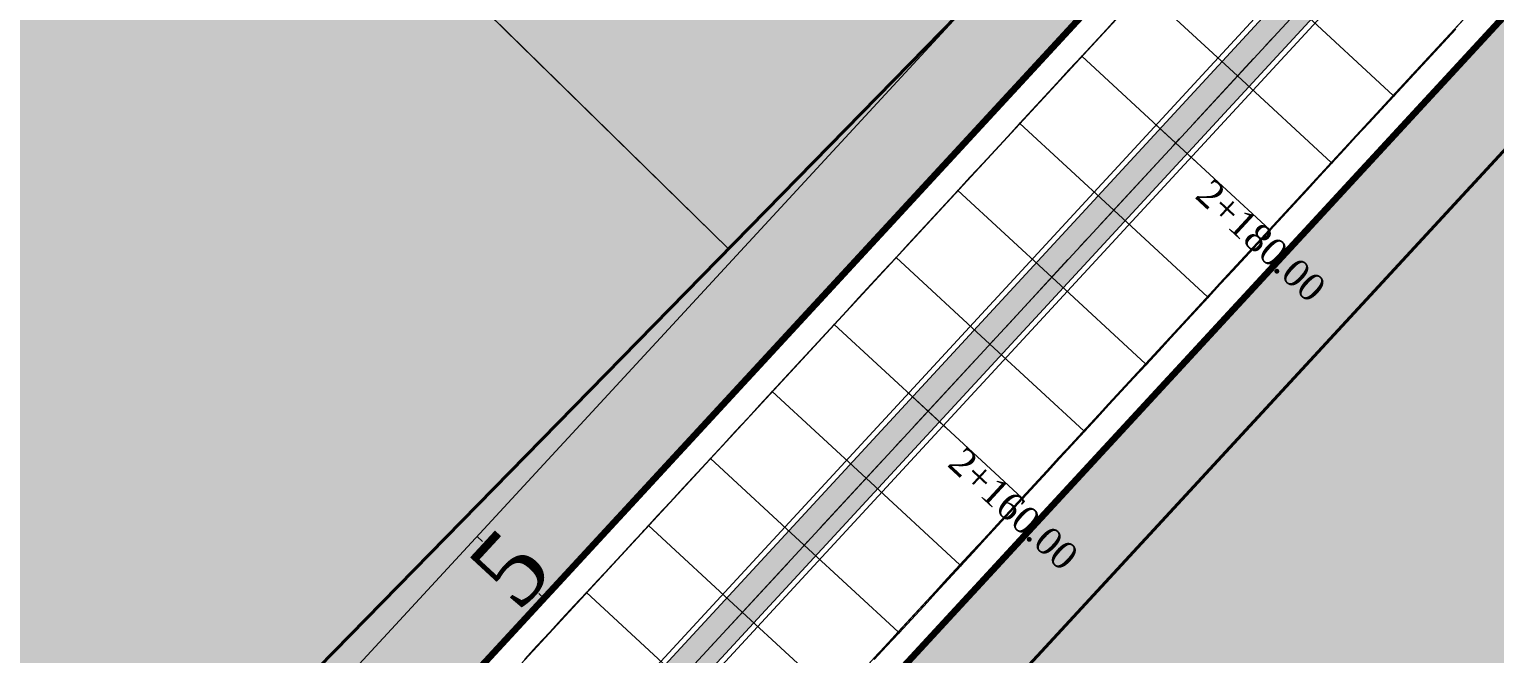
# Model space of a CAD drawing. Header units: metres. Extents: x 478603 to 489313, y 4282657 to 4289463.
# Drawn here: x 480019.6 to 480099.9, y 4286663.8 to 4286698 of the extents above; entities that cross this region are included whole.
import ezdxf

# ---------------------------------------------------------------- set-up
doc = ezdxf.new("R2010")
doc.units = ezdxf.units.M
for name, color, linetype, lineweight in [('ADAKENARI', 18, 'Continuous', 0), ('EKS_2', 5, 'Continuous', 0), ('EKSENLER', 3, 'Continuous', 0), ('HDA_2', 30, 'Continuous', 0), ('HDO_2', 30, 'Continuous', 0), ('ISLETME', 18, 'Continuous', 20), ('KALDIRIM', 11, 'Continuous', 0), ('KDO_2', 150, 'Continuous', 20), ('KYA_2', 1, 'Continuous', 20), ('KYO_2', 1, 'Continuous', 20), ('MUSTEMILAT_CIZGISI', 18, 'Continuous', 50), ('P_ALAN', 143, 'Continuous', 0), ('P_U_KNL', 143, 'Continuous', 0), ('PARSEL_ALAN', 254, 'Continuous', 0), ('PARSEL_SERA_ALAN', 9, 'Continuous', 40), ('PL_ALİNMAN', 1, 'Continuous', 0), ('PL_ENKESIT', 1, 'Continuous', 0), ('PL_KM', 4, 'Continuous', 0), ('PL_KMYAZI', 30, 'Continuous', 0), ('RAKORDMAN', 3, 'Continuous', 0), ('ROL_CEPHE', 1, 'Continuous', 0), ('SEV_KYA_HDA', 3, 'Continuous', 0), ('SEV_KYO_HDO', 3, 'Continuous', 0), ('SEV_YKO_KDO', 3, 'Continuous', 0), ('SNR_YAPIYAK', 18, 'Continuous', 0), ('YKA_2', 33, 'Continuous', 0), ('YKO_2', 33, 'Continuous', 0)]:
    doc.layers.add(name, color=color, linetype=linetype, lineweight=lineweight)
doc.styles.get("Standard").update_dxf_attribs({"font": 'times.ttf'})

msp = doc.modelspace()

# ---------------------------------------------------------------- hatches: boundary and pattern name
at = {"layer": 'P_ALAN'}
msp.add_hatch(color=256, dxfattribs=at).paths.add_polyline_path([(479966.483, 4286601.829), (479972.056, 4286602.26), (479977.621, 4286603.093), (479983.113, 4286604.319), (479988.503, 4286605.933), (479993.765, 4286607.926), (479998.872, 4286610.289), (480003.797, 4286613.01), (480008.517, 4286616.074), (480013.006, 4286619.467), (480017.243, 4286623.17), (480021.217, 4286627.178), (480093.779, 4286705.763), (480549.809, 4287199.572), (480551.173, 4287201.101), (480552.477, 4287202.669), (480553.727, 4287204.282), (480554.92, 4287205.937), (480556.055, 4287207.632), (480557.131, 4287209.365), (480558.146, 4287211.135), (480559.099, 4287212.939), (480560.883, 4287212.034), (480560.88, 4287212.027), (480559.898, 4287210.17), (480558.848, 4287208.34), (480557.736, 4287206.548), (480556.562, 4287204.795), (480555.329, 4287203.084), (480554.037, 4287201.417), (480552.688, 4287199.795), (480551.29, 4287198.228), (480095.248, 4286704.406), (480022.662, 4286625.795), (480018.612, 4286621.711), (480014.269, 4286617.914), (480009.666, 4286614.435), (480004.827, 4286611.294), (479999.776, 4286608.504), (479994.54, 4286606.081), (479989.145, 4286604.037), (479983.618, 4286602.382), (479977.987, 4286601.125), (479972.281, 4286600.272), (479966.534, 4286599.827)])
msp.add_hatch(color=256, dxfattribs=at).paths.add_polyline_path([(479966.483, 4286601.829), (479972.056, 4286602.26), (479977.621, 4286603.093), (479983.113, 4286604.319), (479988.503, 4286605.933), (479993.765, 4286607.926), (479998.872, 4286610.289), (480003.797, 4286613.01), (480008.517, 4286616.074), (480013.006, 4286619.467), (480017.243, 4286623.17), (480021.217, 4286627.178), (480093.779, 4286705.763), (480549.809, 4287199.572), (480551.173, 4287201.101), (480552.477, 4287202.669), (480553.727, 4287204.282), (480554.92, 4287205.937), (480556.055, 4287207.632), (480557.131, 4287209.365), (480558.146, 4287211.135), (480559.099, 4287212.939), (480560.883, 4287212.034), (480560.88, 4287212.027), (480559.898, 4287210.17), (480558.848, 4287208.34), (480557.736, 4287206.548), (480556.562, 4287204.795), (480555.329, 4287203.084), (480554.037, 4287201.417), (480552.688, 4287199.795), (480551.29, 4287198.228), (480095.248, 4286704.406), (480022.662, 4286625.795), (480018.612, 4286621.711), (480014.269, 4286617.914), (480009.666, 4286614.435), (480004.827, 4286611.294), (479999.776, 4286608.504), (479994.54, 4286606.081), (479989.145, 4286604.037), (479983.618, 4286602.382), (479977.987, 4286601.125), (479972.281, 4286600.272), (479966.534, 4286599.827)])
at = {"layer": 'PARSEL_ALAN'}
for points in [[(480078.311, 4286699.837), (479971.142, 4286804.883), (479900.346, 4286874.278), (479861.071, 4286808.338), (479812.842, 4286763.208), (479817.488, 4286745.78), (479905.098, 4286638.581), (479912.78, 4286632.567), (479936.619, 4286621.258), (479964.909, 4286615.632), (479987.515, 4286620.31), (480010.844, 4286629.888), (480018.861, 4286635.461)], [(480169.869, 4286557.575), (480063.817, 4286659.084), (480253.132, 4286864.087), (480260.136, 4286864.303), (480362.619, 4286766.297)]]:
    msp.add_hatch(color=256, dxfattribs=at).paths.add_polyline_path(points)
at = {"layer": 'PARSEL_SERA_ALAN'}
for points in [[(480071.345, 4286699.663), (480010.865, 4286637.962), (480007.294, 4286641.462), (480000.574, 4286634.606), (479997.003, 4286638.106), (479990.283, 4286631.25), (479986.713, 4286634.75), (479979.993, 4286627.894), (479976.422, 4286631.394), (479969.702, 4286624.538), (479962.561, 4286631.538), (479955.841, 4286624.683), (479945.128, 4286635.183), (479938.408, 4286628.327), (479920.555, 4286645.827), (479913.835, 4286638.971), (479903.123, 4286649.471), (479909.843, 4286656.327), (479845.57, 4286719.327), (479852.29, 4286726.183), (479820.154, 4286757.683), (479880.634, 4286819.385), (479877.063, 4286822.885), (479890.503, 4286836.596), (479886.932, 4286840.096), (479900.372, 4286853.808), (479896.802, 4286857.308), (479903.522, 4286864.164)], [(480353.89, 4286767.722), (480170.712, 4286569.365), (480071.974, 4286660.547), (480255.152, 4286858.905)]]:
    msp.add_hatch(color=256, dxfattribs=at).paths.add_polyline_path(points)

# ---------------------------------------------------------------- linework, layer by layer
at = {"layer": 'ADAKENARI', "lineweight": 200}
for p, q in [((480251.027, 4286886.865), (480018.861, 4286635.461)), ((480010.797, 4286601.67), (480253.132, 4286864.087))]:
    msp.add_line(p, q, dxfattribs=at)
at = {"layer": 'EKS_2'}
for p in [(480085.809, 4286695.427, 950.558), (480082.416, 4286691.754, 950.64), (480079.024, 4286688.08, 950.768), (480075.632, 4286684.407, 950.898), (480072.24, 4286680.734, 951.029), (480068.848, 4286677.06, 951.16), (480065.455, 4286673.387, 951.29), (480062.063, 4286669.714, 951.421), (480058.671, 4286666.041, 951.552)]:
    msp.add_point(p, dxfattribs=at)
at = {"layer": 'EKSENLER'}
msp.add_line((480022.239, 4286626.59), (480259.349, 4286883.348), dxfattribs=at)
at = {"layer": 'HDA_2'}
msp.add_polyline3d([(480065.856, 4286663.489, 951.283), (480066.535, 4286664.223, 951.257), (480067.213, 4286664.958, 951.231), (480067.892, 4286665.693, 951.205), (480068.57, 4286666.427, 951.179), (480069.248, 4286667.162, 951.153), (480069.927, 4286667.897, 951.127), (480070.605, 4286668.631, 951.1), (480071.284, 4286669.366, 951.074), (480071.962, 4286670.101, 951.048), (480072.641, 4286670.835, 951.022), (480073.319, 4286671.57, 950.996), (480073.998, 4286672.305, 950.97), (480074.676, 4286673.039, 950.944), (480075.354, 4286673.774, 950.917), (480076.033, 4286674.509, 950.891), (480076.711, 4286675.243, 950.865), (480077.39, 4286675.978, 950.839), (480078.068, 4286676.712, 950.813), (480078.747, 4286677.447, 950.787), (480079.425, 4286678.182, 950.761), (480080.103, 4286678.916, 950.734), (480080.782, 4286679.651, 950.708), (480081.46, 4286680.386, 950.682), (480082.139, 4286681.12, 950.656), (480082.817, 4286681.855, 950.63), (480083.496, 4286682.59, 950.604), (480084.174, 4286683.324, 950.578), (480084.853, 4286684.059, 950.552), (480085.531, 4286684.794, 950.526), (480086.209, 4286685.528, 950.501), (480086.888, 4286686.263, 950.475), (480087.566, 4286686.998, 950.45), (480088.245, 4286687.732, 950.433), (480088.923, 4286688.467, 950.417), (480089.602, 4286689.202, 950.401), (480090.28, 4286689.936, 950.385), (480090.958, 4286690.671, 950.368), (480091.637, 4286691.406, 950.365), (480092.315, 4286692.14, 950.361), (480092.994, 4286692.875, 950.357), (480093.672, 4286693.61, 950.353), (480094.351, 4286694.344, 950.35), (480095.029, 4286695.079, 950.358), (480095.708, 4286695.814, 950.367), (480096.386, 4286696.548, 950.376), (480097.064, 4286697.283, 950.385), (480097.743, 4286698.018, 950.393)], dxfattribs=at)
for p in [(480094.351, 4286694.344, 950.35), (480090.958, 4286690.671, 950.368), (480087.566, 4286686.998, 950.45), (480084.174, 4286683.324, 950.578), (480080.782, 4286679.651, 950.708), (480077.39, 4286675.978, 950.839), (480073.998, 4286672.305, 950.97), (480070.605, 4286668.631, 951.1), (480067.213, 4286664.958, 951.231)]:
    msp.add_point(p, dxfattribs=at)
at = {"layer": 'HDO_2'}
msp.add_polyline3d([(480046.737, 4286663.45, 951.623), (480047.414, 4286664.185, 951.597), (480048.093, 4286664.92, 951.571), (480048.771, 4286665.654, 951.545), (480049.45, 4286666.389, 951.519), (480050.129, 4286667.123, 951.492), (480050.49, 4286667.514, 951.496)], dxfattribs=at)
msp.add_point((480050.129, 4286667.123, 951.492), dxfattribs=at)
at = {"layer": 'ISLETME'}
for p, q in [((480057.905, 4286685.952), (479990.061, 4286752.452)), ((480071.345, 4286699.663), (480057.905, 4286685.952))]:
    msp.add_line(p, q, dxfattribs=at)
at = {"layer": 'KALDIRIM'}
for p, q in [((480017.096, 4286631.339), (480254.207, 4286888.097)), ((480010.828, 4286603.916), (480253.344, 4286866.528))]:
    msp.add_line(p, q, dxfattribs=at)
at = {"layer": 'KDO_2'}
msp.add_polyline3d([(480053.236, 4286670.473, 951.423), (480053.222, 4286670.458, 951.414), (480053.214, 4286670.45, 951.409), (480053.228, 4286670.465, 951.4), (480053.299, 4286670.543, 951.352), (480053.528, 4286670.79, 951.198), (480054.045, 4286671.351, 951.162), (480054.719, 4286672.081, 951.116), (480055.448, 4286672.87, 951.067), (480056.19, 4286673.674, 951.016), (480056.919, 4286674.464, 950.966), (480057.618, 4286675.221, 950.919), (480058.297, 4286675.956, 950.872), (480058.969, 4286676.684, 950.827), (480059.639, 4286677.41, 950.781), (480060.311, 4286678.138, 950.735), (480060.987, 4286678.87, 950.684), (480061.665, 4286679.604, 950.632), (480062.344, 4286680.34, 950.58), (480063.024, 4286681.076, 950.529), (480063.703, 4286681.811, 950.477), (480064.382, 4286682.546, 950.446), (480065.06, 4286683.281, 950.414), (480065.738, 4286684.016, 950.382), (480066.417, 4286684.75, 950.351), (480067.095, 4286685.485, 950.319), (480067.773, 4286686.219, 950.292), (480068.452, 4286686.954, 950.265), (480069.13, 4286687.689, 950.238), (480069.809, 4286688.423, 950.211), (480070.487, 4286689.158, 950.184), (480071.166, 4286689.893, 950.123), (480071.844, 4286690.627, 950.063), (480072.522, 4286691.362, 950.002), (480073.201, 4286692.097, 949.942), (480073.879, 4286692.832, 949.881), (480074.557, 4286693.567, 949.818), (480075.235, 4286694.301, 949.754), (480075.914, 4286695.036, 949.69), (480076.592, 4286695.771, 949.627), (480077.27, 4286696.506, 949.563), (480077.949, 4286697.24, 949.568), (480078.627, 4286697.975, 949.573), (480079.306, 4286698.71, 949.578)], dxfattribs=at)
for p in [(480077.27, 4286696.506, 949.563), (480073.879, 4286692.832, 949.881), (480070.487, 4286689.158, 950.184), (480067.095, 4286685.485, 950.319), (480063.703, 4286681.811, 950.477), (480060.311, 4286678.138, 950.735), (480056.919, 4286674.464, 950.966), (480053.528, 4286670.79, 951.198)]:
    msp.add_point(p, dxfattribs=at)
at = {"layer": 'KYA_2'}
msp.add_polyline3d([(480065.901, 4286663.447, 951.901), (480066.58, 4286664.182, 951.875), (480067.259, 4286664.916, 951.85), (480067.937, 4286665.65, 951.827), (480068.616, 4286666.385, 951.803), (480069.295, 4286667.119, 951.78), (480069.974, 4286667.853, 951.757), (480070.652, 4286668.588, 951.733), (480071.329, 4286669.324, 951.685), (480072.006, 4286670.06, 951.637), (480072.683, 4286670.796, 951.588), (480073.359, 4286671.533, 951.54), (480074.036, 4286672.269, 951.491), (480074.712, 4286673.006, 951.443), (480075.389, 4286673.742, 951.394), (480076.066, 4286674.478, 951.346), (480076.742, 4286675.214, 951.297), (480077.42, 4286675.95, 951.248), (480078.098, 4286676.685, 951.23), (480078.777, 4286677.419, 951.212), (480079.457, 4286678.153, 951.194), (480080.136, 4286678.887, 951.176), (480080.815, 4286679.621, 951.157), (480081.494, 4286680.355, 951.131), (480082.172, 4286681.09, 951.104), (480082.85, 4286681.825, 951.077), (480083.529, 4286682.559, 951.051), (480084.207, 4286683.294, 951.024), (480084.885, 4286684.029, 950.997), (480085.564, 4286684.763, 950.971), (480086.242, 4286685.498, 950.944), (480086.921, 4286686.233, 950.918), (480087.599, 4286686.968, 950.891), (480088.276, 4286687.704, 950.854), (480088.953, 4286688.44, 950.817), (480089.629, 4286689.176, 950.78), (480090.306, 4286689.912, 950.743), (480090.983, 4286690.648, 950.706), (480091.661, 4286691.383, 950.705), (480092.34, 4286692.118, 950.705), (480093.019, 4286692.852, 950.704), (480093.697, 4286693.586, 950.704), (480094.377, 4286694.32, 950.703), (480095.056, 4286695.054, 950.731), (480095.736, 4286695.787, 950.759), (480096.416, 4286696.52, 950.786), (480097.096, 4286697.253, 950.814), (480097.776, 4286697.987, 950.841)], dxfattribs=at)
for p in [(480094.377, 4286694.32, 950.703), (480090.983, 4286690.648, 950.706), (480087.599, 4286686.968, 950.891), (480084.207, 4286683.294, 951.024), (480080.815, 4286679.621, 951.157), (480077.42, 4286675.95, 951.248), (480074.036, 4286672.269, 951.491), (480070.652, 4286668.588, 951.733), (480067.259, 4286664.916, 951.85)]:
    msp.add_point(p, dxfattribs=at)
at = {"layer": 'KYO_2'}
msp.add_polyline3d([(480046.728, 4286663.458, 951.739), (480047.412, 4286664.197, 951.692), (480048.098, 4286664.937, 951.645), (480048.783, 4286665.675, 951.598), (480049.463, 4286666.407, 951.551), (480050.128, 4286667.124, 951.506), (480050.766, 4286667.811, 951.489), (480051.388, 4286668.482, 951.472), (480052.006, 4286669.147, 951.456), (480052.621, 4286669.81, 951.439), (480053.236, 4286670.473, 951.423)], dxfattribs=at)
msp.add_point((480050.128, 4286667.124, 951.506), dxfattribs=at)
at = {"layer": 'MUSTEMILAT_CIZGISI', "lineweight": 13}
msp.add_polyline3d([(480071.345, 4286699.663, 0), (480057.905, 4286685.952, 0), (479990.061, 4286752.452, 0), (480003.501, 4286766.163, 0), (480071.345, 4286699.663, 0)], close=True, dxfattribs=at)
at = {"layer": 'P_ALAN'}
for points in [[(480017.243, 4286623.17, 0), (480021.217, 4286627.178, 0), (480093.779, 4286705.763, 0)], [(480017.243, 4286623.17, 0), (480021.217, 4286627.178, 0), (480093.779, 4286705.763, 0)], [(480017.243, 4286623.17, 0), (480021.217, 4286627.178, 0), (480093.779, 4286705.763, 0)], [(480017.243, 4286623.17, 0), (480021.217, 4286627.178, 0), (480093.779, 4286705.763, 0)], [(480017.243, 4286623.17, 0), (480021.217, 4286627.178, 0), (480093.779, 4286705.763, 0)], [(480017.243, 4286623.17, 0), (480021.217, 4286627.178, 0), (480093.779, 4286705.763, 0)], [(480095.248, 4286704.406, 0), (480022.662, 4286625.795, 0), (480018.612, 4286621.711, 0)], [(480095.248, 4286704.406, 0), (480022.662, 4286625.795, 0), (480018.612, 4286621.711, 0)], [(480095.248, 4286704.406, 0), (480022.662, 4286625.795, 0), (480018.612, 4286621.711, 0)], [(480095.248, 4286704.406, 0), (480022.662, 4286625.795, 0), (480018.612, 4286621.711, 0)], [(480095.248, 4286704.406, 0), (480022.662, 4286625.795, 0), (480018.612, 4286621.711, 0)], [(480095.248, 4286704.406, 0), (480022.662, 4286625.795, 0), (480018.612, 4286621.711, 0)]]:
    msp.add_polyline3d(points, dxfattribs=at)
at = {"layer": 'P_U_KNL'}
for points in [[(480558.832, 4287213.074, 0), (480557.883, 4287211.28, 0), (480556.873, 4287209.519, 0), (480555.803, 4287207.795, 0), (480554.673, 4287206.108, 0), (480553.486, 4287204.462, 0), (480552.243, 4287202.857, 0), (480550.945, 4287201.297, 0), (480549.587, 4287199.773, 0), (480093.558, 4286705.967, 0), (480021, 4286627.386, 0), (480017.037, 4286623.389, 0), (480012.817, 4286619.699, 0), (480008.344, 4286616.32, 0), (480003.643, 4286613.267, 0), (479998.736, 4286610.557, 0), (479993.649, 4286608.203, 0), (479988.407, 4286606.217, 0), (479983.037, 4286604.609, 0), (479977.566, 4286603.388, 0), (479972.022, 4286602.559, 0), (479966.475, 4286602.13, 0)], [(480559.099, 4287212.939, 0), (480558.146, 4287211.135, 0), (480557.131, 4287209.365, 0), (480556.055, 4287207.632, 0), (480554.92, 4287205.937, 0), (480553.727, 4287204.282, 0), (480552.477, 4287202.669, 0), (480551.173, 4287201.101, 0), (480549.809, 4287199.572, 0), (480093.779, 4286705.763, 0), (480021.217, 4286627.178, 0), (480017.243, 4286623.17, 0), (480013.006, 4286619.467, 0), (480008.517, 4286616.074, 0), (480003.797, 4286613.01, 0), (479998.872, 4286610.289, 0), (479993.765, 4286607.926, 0), (479988.503, 4286605.933, 0), (479983.113, 4286604.319, 0), (479977.621, 4286603.093, 0), (479972.056, 4286602.26, 0), (479966.483, 4286601.829, 0)], [(480559.099, 4287212.939, 0), (480558.146, 4287211.135, 0), (480557.131, 4287209.365, 0), (480556.055, 4287207.632, 0), (480554.92, 4287205.937, 0), (480553.727, 4287204.282, 0), (480552.477, 4287202.669, 0), (480551.173, 4287201.101, 0), (480549.809, 4287199.572, 0), (480093.779, 4286705.763, 0), (480021.217, 4286627.178, 0), (480017.243, 4286623.17, 0), (480013.006, 4286619.467, 0), (480008.517, 4286616.074, 0), (480003.797, 4286613.01, 0), (479998.872, 4286610.289, 0), (479993.765, 4286607.926, 0), (479988.503, 4286605.933, 0), (479983.113, 4286604.319, 0), (479977.621, 4286603.093, 0), (479972.056, 4286602.26, 0), (479966.483, 4286601.829, 0)], [(480560.883, 4287212.034, 0), (480560.88, 4287212.027, 0), (480559.898, 4287210.17, 0), (480558.848, 4287208.34, 0), (480557.736, 4287206.548, 0), (480556.562, 4287204.795, 0), (480555.329, 4287203.084, 0), (480554.037, 4287201.417, 0), (480552.688, 4287199.795, 0), (480551.29, 4287198.228, 0), (480095.248, 4286704.406, 0), (480022.662, 4286625.795, 0), (480018.612, 4286621.711, 0), (480014.269, 4286617.914, 0), (480009.666, 4286614.435, 0), (480004.827, 4286611.294, 0), (479999.776, 4286608.504, 0), (479994.54, 4286606.081, 0), (479989.145, 4286604.037, 0), (479983.618, 4286602.382, 0), (479977.987, 4286601.125, 0), (479972.281, 4286600.272, 0), (479966.534, 4286599.827, 0)], [(480561.151, 4287211.899, 0), (480561.146, 4287211.889, 0), (480560.161, 4287210.025, 0), (480559.106, 4287208.186, 0), (480557.988, 4287206.385, 0), (480556.809, 4287204.624, 0), (480555.569, 4287202.905, 0), (480554.271, 4287201.229, 0), (480552.915, 4287199.599, 0), (480551.512, 4287198.026, 0), (480095.468, 4286704.203, 0), (480022.879, 4286625.588, 0), (480018.818, 4286621.492, 0), (480014.458, 4286617.681, 0), (480009.838, 4286614.19, 0), (480004.981, 4286611.036, 0), (479999.912, 4286608.236, 0), (479994.657, 4286605.804, 0), (479989.241, 4286603.753, 0), (479983.694, 4286602.092, 0), (479978.042, 4286600.83, 0), (479972.315, 4286599.974, 0), (479966.541, 4286599.527, 0)]]:
    msp.add_polyline3d(points, dxfattribs=at)
at = {"layer": 'PARSEL_ALAN'}
for points in [[(480078.311, 4286699.837, 949.453), (479971.142, 4286804.883, 942.48), (479900.346, 4286874.278, 938.919), (479861.071, 4286808.338, 940.332), (479812.842, 4286763.208, 942.702), (479817.488, 4286745.78, 943.927), (479905.098, 4286638.581, 951.84), (479912.78, 4286632.567, 952.22), (479936.619, 4286621.258, 953.175), (479964.909, 4286615.632, 953.915), (479987.515, 4286620.31, 953.963), (480010.844, 4286629.888, 953.782), (480018.861, 4286635.461, 953.558), (480078.311, 4286699.837, 949.453)], [(480078.311, 4286699.837, 0), (479971.142, 4286804.883, 0), (479900.346, 4286874.278, 0), (479861.071, 4286808.338, 0), (479812.842, 4286763.208, 0), (479817.488, 4286745.78, 0), (479905.098, 4286638.581, 0), (479912.78, 4286632.567, 0), (479936.619, 4286621.258, 0), (479964.909, 4286615.632, 0), (479987.515, 4286620.31, 0), (480010.844, 4286629.888, 0), (480018.861, 4286635.461, 0), (480078.311, 4286699.837, 0)], [(480169.869, 4286557.575, 960.856), (480063.817, 4286659.084, 952.12), (480253.132, 4286864.087, 961.19), (480260.136, 4286864.303, 961.547), (480362.619, 4286766.297, 966.888), (480169.869, 4286557.575, 960.856)], [(480169.869, 4286557.575, 0), (480063.817, 4286659.084, 0), (480253.132, 4286864.087, 0), (480260.136, 4286864.303, 0), (480362.619, 4286766.297, 0), (480169.869, 4286557.575, 0)]]:
    msp.add_polyline3d(points, close=True, dxfattribs=at)
at = {"layer": 'PARSEL_SERA_ALAN'}
msp.add_polyline3d([(479903.522, 4286864.164, 0), (480071.345, 4286699.663, 0), (480071.345, 4286699.663, 0), (480010.865, 4286637.962, 0), (480007.294, 4286641.462, 0), (480000.574, 4286634.606, 0), (479997.003, 4286638.106, 0), (479990.283, 4286631.25, 0), (479986.713, 4286634.75, 0), (479979.993, 4286627.894, 0), (479976.422, 4286631.394, 0), (479969.702, 4286624.538, 0), (479962.561, 4286631.538, 0), (479955.841, 4286624.683, 0)], dxfattribs=at)
msp.add_polyline3d([(479903.522, 4286864.164, 0), (480071.345, 4286699.663, 0), (480071.345, 4286699.663, 0), (480010.865, 4286637.962, 0), (480007.294, 4286641.462, 0), (480000.574, 4286634.606, 0), (479997.003, 4286638.106, 0), (479990.283, 4286631.25, 0), (479986.713, 4286634.75, 0), (479979.993, 4286627.894, 0), (479976.422, 4286631.394, 0), (479969.702, 4286624.538, 0), (479962.561, 4286631.538, 0), (479955.841, 4286624.683, 0)], dxfattribs=at)
msp.add_polyline3d([(480353.89, 4286767.722, 0), (480170.712, 4286569.365, 0), (480071.974, 4286660.547, 0), (480255.152, 4286858.905, 0), (480353.89, 4286767.722, 0)], close=True, dxfattribs=at)
msp.add_polyline3d([(480353.89, 4286767.722, 0), (480170.712, 4286569.365, 0), (480071.974, 4286660.547, 0), (480255.152, 4286858.905, 0), (480353.89, 4286767.722, 0)], close=True, dxfattribs=at)
at = {"layer": 'PL_ALİNMAN'}
for p, q in [((480087.369, 4286697.117), (480087.708, 4286697.484)), ((480083.298, 4286692.709), (480086.691, 4286696.382)), ((480082.281, 4286691.607), (480082.62, 4286691.974)), ((480078.21, 4286687.199), (480081.602, 4286690.872)), ((480077.192, 4286686.097), (480077.532, 4286686.464)), ((480073.122, 4286681.689), (480076.514, 4286685.362)), ((480072.104, 4286680.587), (480072.443, 4286680.954)), ((480068.034, 4286676.179), (480071.426, 4286679.852)), ((480067.016, 4286675.077), (480067.355, 4286675.444)), ((480062.945, 4286670.669), (480066.337, 4286674.342)), ((480061.928, 4286669.567), (480062.267, 4286669.934)), ((480057.857, 4286665.159), (480061.249, 4286668.832)), ((480056.839, 4286664.057), (480057.179, 4286664.424))]:
    msp.add_line(p, q, dxfattribs=at)
at = {"layer": 'PL_ENKESIT'}
for points in [[(480084.056, 4286703.851, 949.755), (480084.058, 4286703.849, 950.4), (480089.201, 4286699.1, 950.54), (480094.343, 4286694.351, 950.4), (480094.351, 4286694.344, 950.35), (480094.377, 4286694.32, 950.703)], [(480080.663, 4286700.179, 949.588), (480080.666, 4286700.176, 950.418), (480085.809, 4286695.427, 950.558), (480090.951, 4286690.678, 950.418), (480090.958, 4286690.671, 950.368), (480090.983, 4286690.648, 950.706)], [(480077.27, 4286696.506, 949.563), (480077.274, 4286696.503, 950.5), (480082.416, 4286691.754, 950.64), (480087.559, 4286687.004, 950.5), (480087.566, 4286686.998, 950.45), (480087.599, 4286686.968, 950.891)], [(480073.879, 4286692.832, 949.881), (480073.882, 4286692.829, 950.628), (480079.024, 4286688.08, 950.768), (480084.167, 4286683.331, 950.628), (480084.174, 4286683.324, 950.578), (480084.207, 4286683.294, 951.024)], [(480070.487, 4286689.158, 950.184), (480070.489, 4286689.156, 950.758), (480075.632, 4286684.407, 950.898), (480080.775, 4286679.658, 950.758), (480080.782, 4286679.651, 950.708), (480080.815, 4286679.621, 951.157)], [(480067.095, 4286685.485, 950.319), (480067.097, 4286685.483, 950.889), (480072.24, 4286680.734, 951.029), (480077.382, 4286675.985, 950.889), (480077.39, 4286675.978, 950.839), (480077.42, 4286675.95, 951.248)], [(480063.703, 4286681.811, 950.477), (480063.705, 4286681.809, 951.02), (480068.848, 4286677.06, 951.16), (480073.99, 4286672.311, 951.02), (480073.998, 4286672.305, 950.97), (480074.036, 4286672.269, 951.491)], [(480060.311, 4286678.138, 950.735), (480060.313, 4286678.136, 951.15), (480065.455, 4286673.387, 951.29), (480070.598, 4286668.638, 951.15), (480070.605, 4286668.631, 951.1), (480070.652, 4286668.588, 951.733)], [(480056.919, 4286674.464, 950.966), (480056.921, 4286674.463, 951.281), (480062.063, 4286669.714, 951.421), (480067.206, 4286664.965, 951.281), (480067.213, 4286664.958, 951.231), (480067.259, 4286664.916, 951.85)], [(480053.528, 4286670.79, 951.198), (480053.528, 4286670.79, 951.412), (480058.671, 4286666.041, 951.552), (480063.814, 4286661.291, 951.412), (480063.821, 4286661.285, 951.362), (480063.866, 4286661.243, 951.977)], [(480050.128, 4286667.124, 951.506), (480050.129, 4286667.123, 951.492), (480050.136, 4286667.116, 951.542), (480055.279, 4286662.367, 951.682), (480060.421, 4286657.618, 951.542), (480060.429, 4286657.611, 951.492), (480060.478, 4286657.566, 952.163)]]:
    msp.add_polyline3d(points, dxfattribs=at)
at = {"layer": 'PL_KM'}
for p, q in [((480083.518, 4286690.736), (480081.314, 4286692.771)), ((480069.95, 4286676.043), (480067.746, 4286678.078))]:
    msp.add_line(p, q, dxfattribs=at)
at = {"layer": 'RAKORDMAN'}
for p, q in [((480095.372, 4286695.465, 921.954), (480138.833, 4286742.528, 950.52)), ((480044.264, 4286660.758, 891.144), (480089.836, 4286710.105, 926.764)), ((480047.502, 4286643.628, 894.045), (480095.372, 4286695.465, 921.954))]:
    msp.add_line(p, q, dxfattribs=at)
msp.add_point((480095.372, 4286695.465, 921.954), dxfattribs=at)
at = {"layer": 'ROL_CEPHE'}
for p, q in [((480044.131, 4286670.194), (480044.424, 4286669.922)), ((480047.804, 4286666.802), (480047.51, 4286667.073))]:
    msp.add_line(p, q, dxfattribs=at)
at = {"layer": 'SEV_KYA_HDA'}
for p, q in [((480097.096, 4286697.253, 950.814), (480097.08, 4286697.268, 950.599)), ((480095.736, 4286695.787, 950.759), (480095.708, 4286695.814, 950.367)), ((480094.377, 4286694.32, 950.703), (480094.364, 4286694.332, 950.527)), ((480093.019, 4286692.852, 950.704), (480092.994, 4286692.875, 950.357)), ((480091.661, 4286691.383, 950.705), (480091.649, 4286691.394, 950.535)), ((480090.306, 4286689.912, 950.743), (480090.28, 4286689.936, 950.385)), ((480088.953, 4286688.44, 950.817), (480088.938, 4286688.453, 950.617)), ((480087.599, 4286686.968, 950.891), (480087.566, 4286686.998, 950.45)), ((480086.242, 4286685.498, 950.944), (480086.226, 4286685.513, 950.723)), ((480084.885, 4286684.029, 950.997), (480084.853, 4286684.059, 950.552)), ((480083.529, 4286682.559, 951.051), (480083.512, 4286682.575, 950.827)), ((480082.172, 4286681.09, 951.104), (480082.139, 4286681.12, 950.656)), ((480080.815, 4286679.621, 951.157), (480080.798, 4286679.636, 950.933)), ((480079.457, 4286678.153, 951.194), (480079.425, 4286678.182, 950.761)), ((480078.098, 4286676.685, 951.23), (480078.083, 4286676.699, 951.021)), ((480076.742, 4286675.214, 951.297), (480076.711, 4286675.243, 950.865)), ((480075.389, 4286673.742, 951.394), (480075.372, 4286673.758, 951.156)), ((480074.036, 4286672.269, 951.491), (480073.998, 4286672.305, 950.97)), ((480072.683, 4286670.796, 951.588), (480072.662, 4286670.816, 951.305)), ((480071.329, 4286669.324, 951.685), (480071.284, 4286669.366, 951.074)), ((480069.974, 4286667.853, 951.757), (480069.95, 4286667.875, 951.442)), ((480068.616, 4286666.385, 951.803), (480068.57, 4286666.427, 951.179)), ((480067.259, 4286664.916, 951.85), (480067.236, 4286664.937, 951.541))]:
    msp.add_line(p, q, dxfattribs=at)
at = {"layer": 'SEV_KYO_HDO'}
for p, q in [((480050.128, 4286667.124, 951.506), (480050.129, 4286667.123, 951.492)), ((480048.767, 4286665.658, 951.599), (480048.769, 4286665.656, 951.572)), ((480047.407, 4286664.192, 951.692), (480047.414, 4286664.185, 951.597))]:
    msp.add_line(p, q, dxfattribs=at)
at = {"layer": 'SEV_YKO_KDO'}
for p, q in [((480078.631, 4286697.972, 950.467), (480078.629, 4286697.973, 950.02)), ((480077.274, 4286696.503, 950.5), (480077.27, 4286696.506, 949.563)), ((480075.917, 4286695.033, 950.551), (480075.915, 4286695.035, 950.121)), ((480074.56, 4286693.564, 950.602), (480074.557, 4286693.567, 949.818)), ((480073.203, 4286692.095, 950.654), (480073.202, 4286692.096, 950.298)), ((480071.846, 4286690.625, 950.706), (480071.844, 4286690.627, 950.063)), ((480070.489, 4286689.156, 950.758), (480070.488, 4286689.157, 950.471)), ((480069.132, 4286687.687, 950.811), (480069.13, 4286687.689, 950.238)), ((480067.776, 4286686.217, 950.863), (480067.775, 4286686.218, 950.578)), ((480066.419, 4286684.748, 950.915), (480066.417, 4286684.75, 950.351)), ((480065.062, 4286683.279, 950.967), (480065.061, 4286683.28, 950.691)), ((480063.705, 4286681.809, 951.02), (480063.703, 4286681.811, 950.477)), ((480062.348, 4286680.34, 951.072), (480062.347, 4286680.341, 950.826)), ((480060.991, 4286678.871, 951.124), (480060.99, 4286678.872, 950.684)), ((480059.634, 4286677.402, 951.177), (480059.634, 4286677.402, 950.979)), ((480058.277, 4286675.932, 951.229), (480058.276, 4286675.933, 950.874)), ((480056.921, 4286674.463, 951.281), (480056.92, 4286674.463, 951.124)), ((480055.564, 4286672.994, 951.333), (480055.563, 4286672.995, 951.059)), ((480054.207, 4286671.524, 951.386), (480054.206, 4286671.525, 951.269))]:
    msp.add_line(p, q, dxfattribs=at)
at = {"layer": 'SNR_YAPIYAK'}
for p, q in [((480070.822, 4286659.3, 960.856), (480255.382, 4286859.154, 960.856)), ((480015.559, 4286639.254, 942.702), (480071.345, 4286699.663, 942.702))]:
    msp.add_line(p, q, dxfattribs=at)
at = {"layer": 'YKA_2'}
msp.add_polyline3d([(480065.849, 4286663.495, 951.333), (480066.527, 4286664.23, 951.307), (480067.206, 4286664.965, 951.281), (480067.884, 4286665.699, 951.255), (480068.563, 4286666.434, 951.229), (480069.241, 4286667.169, 951.203), (480069.92, 4286667.903, 951.177), (480070.598, 4286668.638, 951.15), (480071.276, 4286669.373, 951.124), (480071.955, 4286670.107, 951.098), (480072.633, 4286670.842, 951.072), (480073.312, 4286671.577, 951.046), (480073.99, 4286672.311, 951.02), (480074.669, 4286673.046, 950.994), (480075.347, 4286673.781, 950.967), (480076.025, 4286674.515, 950.941), (480076.704, 4286675.25, 950.915), (480077.382, 4286675.985, 950.889), (480078.061, 4286676.719, 950.863), (480078.739, 4286677.454, 950.837), (480079.418, 4286678.189, 950.811), (480080.096, 4286678.923, 950.784), (480080.775, 4286679.658, 950.758), (480081.453, 4286680.393, 950.732), (480082.131, 4286681.127, 950.706), (480082.81, 4286681.862, 950.68), (480083.488, 4286682.597, 950.654), (480084.167, 4286683.331, 950.628), (480084.845, 4286684.066, 950.602), (480085.524, 4286684.801, 950.576), (480086.202, 4286685.535, 950.551), (480086.88, 4286686.27, 950.525), (480087.559, 4286687.004, 950.5), (480088.237, 4286687.739, 950.483), (480088.916, 4286688.474, 950.467), (480089.594, 4286689.208, 950.451), (480090.273, 4286689.943, 950.435), (480090.951, 4286690.678, 950.418), (480091.63, 4286691.412, 950.415), (480092.308, 4286692.147, 950.411), (480092.986, 4286692.882, 950.407), (480093.665, 4286693.616, 950.403), (480094.343, 4286694.351, 950.4), (480095.022, 4286695.086, 950.408), (480095.7, 4286695.82, 950.417), (480096.379, 4286696.555, 950.426), (480097.057, 4286697.29, 950.435), (480097.736, 4286698.024, 950.443)], dxfattribs=at)
for p in [(480094.343, 4286694.351, 950.4), (480090.951, 4286690.678, 950.418), (480087.559, 4286687.004, 950.5), (480084.167, 4286683.331, 950.628), (480080.775, 4286679.658, 950.758), (480077.382, 4286675.985, 950.889), (480073.99, 4286672.311, 951.02), (480070.598, 4286668.638, 951.15), (480067.206, 4286664.965, 951.281)]:
    msp.add_point(p, dxfattribs=at)
at = {"layer": 'YKO_2'}
msp.add_polyline3d([(480046.744, 4286663.443, 951.673), (480047.421, 4286664.177, 951.647), (480048.097, 4286664.91, 951.621), (480048.775, 4286665.643, 951.595), (480049.454, 4286666.378, 951.569), (480050.136, 4286667.116, 951.542), (480050.824, 4286667.861, 951.516), (480051.51, 4286668.603, 951.49), (480052.175, 4286669.324, 951.464), (480052.784, 4286669.983, 951.44), (480053.236, 4286670.473, 951.423), (480053.398, 4286670.648, 951.423), (480053.404, 4286670.655, 951.423), (480053.355, 4286670.602, 951.423), (480053.29, 4286670.532, 951.423), (480053.236, 4286670.473, 951.423), (480053.205, 4286670.44, 951.422), (480053.198, 4286670.432, 951.422), (480053.217, 4286670.452, 951.421), (480053.295, 4286670.537, 951.419), (480053.528, 4286670.79, 951.412), (480054.048, 4286671.353, 951.392), (480054.722, 4286672.082, 951.366), (480055.45, 4286672.871, 951.338), (480056.192, 4286673.674, 951.309), (480056.921, 4286674.463, 951.281), (480057.619, 4286675.219, 951.254), (480058.298, 4286675.955, 951.228), (480058.97, 4286676.682, 951.202), (480059.641, 4286677.408, 951.176), (480060.313, 4286678.136, 951.15), (480060.989, 4286678.868, 951.124), (480061.667, 4286679.603, 951.098), (480062.346, 4286680.338, 951.072), (480063.026, 4286681.074, 951.046), (480063.705, 4286681.809, 951.02), (480064.384, 4286682.544, 950.994), (480065.062, 4286683.279, 950.967), (480065.741, 4286684.014, 950.941), (480066.419, 4286684.748, 950.915), (480067.097, 4286685.483, 950.889), (480067.776, 4286686.217, 950.863), (480068.454, 4286686.952, 950.837), (480069.132, 4286687.687, 950.811), (480069.811, 4286688.421, 950.784), (480070.489, 4286689.156, 950.758), (480071.168, 4286689.891, 950.732), (480071.846, 4286690.625, 950.706), (480072.525, 4286691.36, 950.68), (480073.203, 4286692.095, 950.654), (480073.882, 4286692.829, 950.628), (480074.56, 4286693.564, 950.602), (480075.238, 4286694.299, 950.576), (480075.917, 4286695.033, 950.551), (480076.595, 4286695.768, 950.525), (480077.274, 4286696.503, 950.5), (480077.952, 4286697.237, 950.483), (480078.631, 4286697.972, 950.467), (480079.309, 4286698.707, 950.451)], dxfattribs=at)
for p in [(480077.274, 4286696.503, 950.5), (480073.882, 4286692.829, 950.628), (480070.489, 4286689.156, 950.758), (480067.097, 4286685.483, 950.889), (480063.705, 4286681.809, 951.02), (480060.313, 4286678.136, 951.15), (480056.921, 4286674.463, 951.281), (480053.528, 4286670.79, 951.412), (480050.136, 4286667.116, 951.542)]:
    msp.add_point(p, dxfattribs=at)

# ---------------------------------------------------------------- texts
at = {"layer": 'PL_KMYAZI'}
for s, p in [('2+200.00', (480096.988, 4286703.479)), ('2+180.00', (480083.419, 4286688.786)), ('2+160.00', (480069.85, 4286674.093))]:
    msp.add_text(s, height=1.5, rotation=317.27827, dxfattribs=at).set_placement(p)
at = {"layer": 'ROL_CEPHE'}
msp.add_text('5', height=4, rotation=47.27827, dxfattribs=at).set_placement((480046.362, 4286665.978))

doc.saveas('drawing.dxf')
